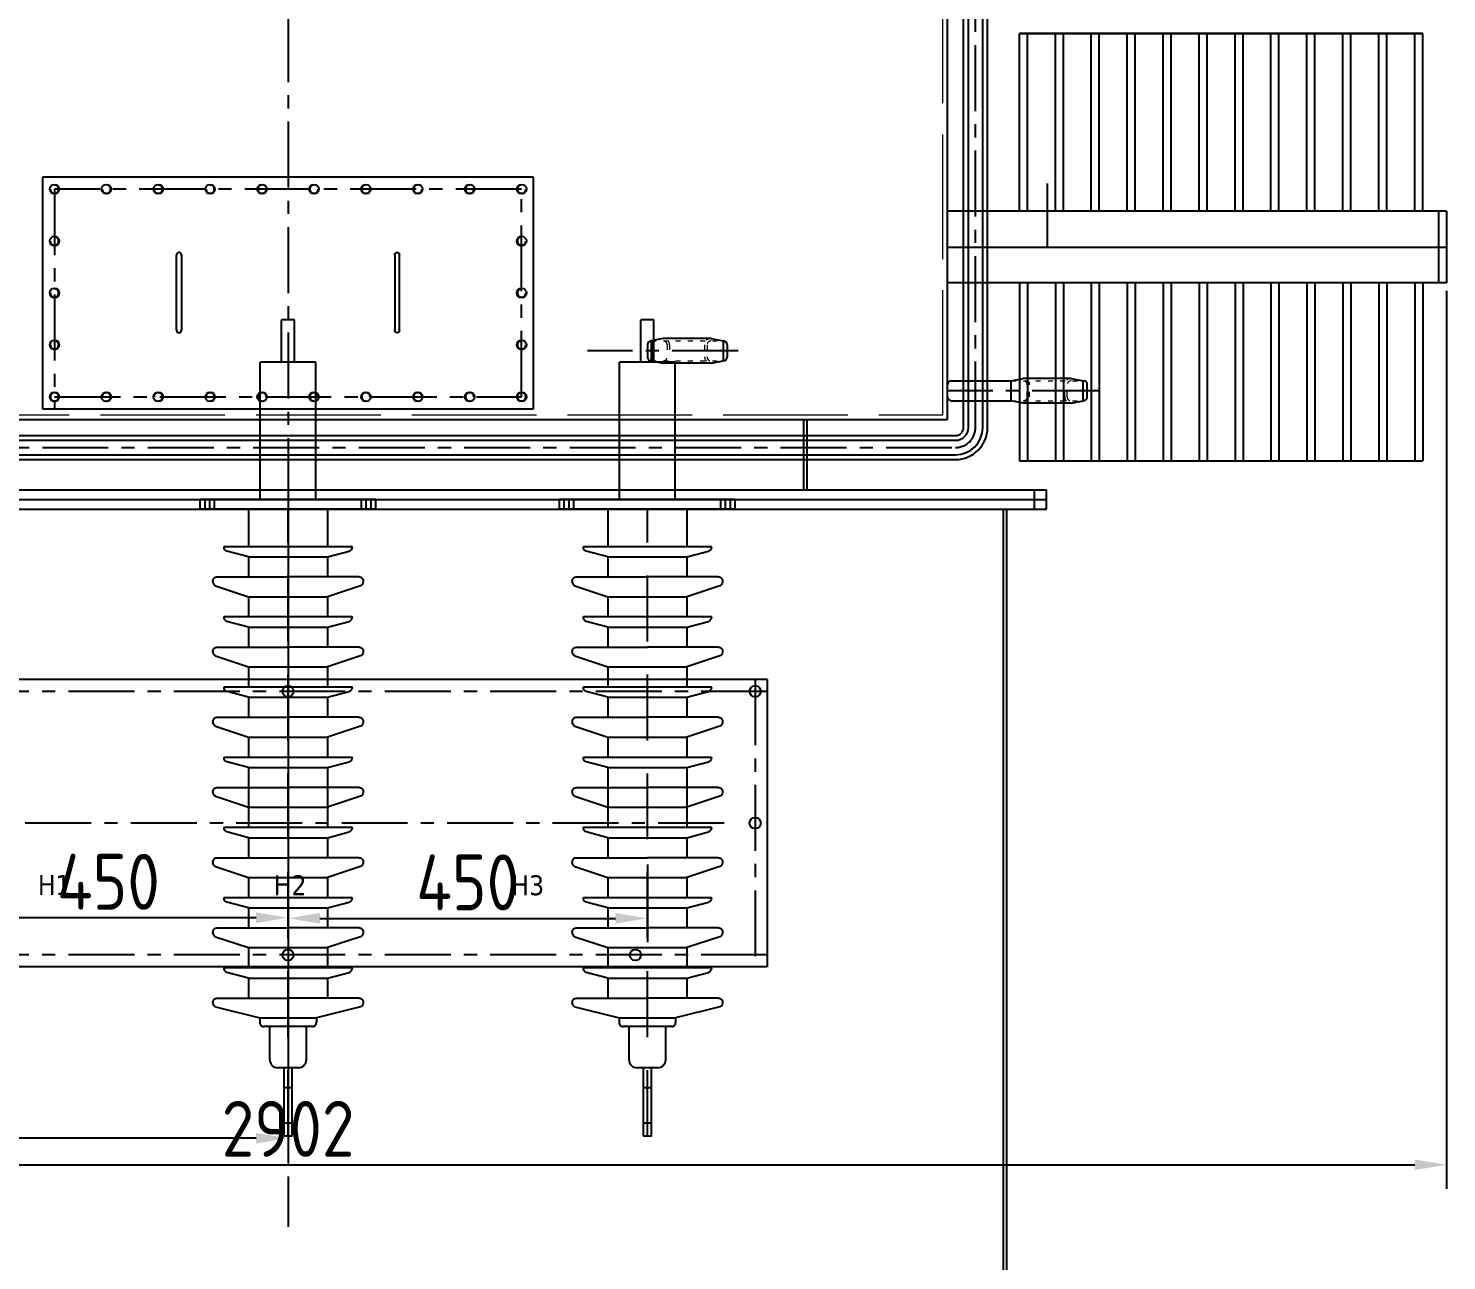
# Model space of a CAD drawing. Header units: millimetres. Extents: x 198976 to 421125, y -418833 to -203687.
# Drawn here: x 201644 to 203420, y -209862 to -208320 of the extents above; entities that cross this region are included whole.
import ezdxf

# ---------------------------------------------------------------- set-up
doc = ezdxf.new("R2010")
doc.units = ezdxf.units.MM
doc.header["$LTSCALE"] = 13
for name, pattern in [('ACAD_ISO02W100', [15, 12, -3]), ('ACAD_ISO03W100', [1.18, 0.47, -0.71]), ('CENTER', [50.8, 31.75, -6.35, 6.35, -6.35]), ('CENTERX2', [101.6, 63.5, -12.7, 12.7, -12.7]), ('HIDDEN', [9.525, 6.35, -3.175])]:
    doc.linetypes.add(name, pattern=pattern)
doc.layers.get('0').update_dxf_attribs({"color": 1, "linetype": 'CENTER'})
for name, color, linetype in [('1', 4, 'Continuous'), ('2细线层', 4, 'Continuous'), ('4', 2, 'HIDDEN')]:
    doc.layers.add(name, color=color, linetype=linetype)
doc.layers.add('标注、文本', color=3, linetype='Continuous', lineweight=25)
doc.styles.get("Standard").update_dxf_attribs({"font": 'gbenor.shx', "bigfont": 'gbcbig.shx'})
doc.styles.add('Tahoma$001', font='tahoma.ttf', dxfattribs={"height": 2.159784})
doc.dimstyles.new('1-15', dxfattribs={"dimscale": 20, "dimtxt": 3.5, "dimasz": 2, "dimexe": 1.5, "dimexo": 0.5, "dimgap": 0.5, "dimtad": 1, "dimtoh": 1, "dimdec": 1, "dimdsep": 46, "dimtxsty": 'Standard', "dimcen": 2.5, "dimclrd": 3, "dimclre": 3, "dimclrt": 3, "dimadec": 0, "dimazin": 2, "dimtfac": 1, "dimtdec": 1, "dimtmove": 0, "dimatfit": 2, "dimfxl": 1, "dimarcsym": 0})

# ---------------------------------------------------------------- blocks, each defined once
blk = doc.blocks.new('12605')
at = {"ltscale": 2}
blk.add_line((185165, -217407.2), (184540, -217407.2), dxfattribs=at)
at = {"layer": '1', "ltscale": 8}
for p, q in [((184570, -217139.7), (185065, -217139.7)), ((185075, -217139.7), (184570, -217139.7)), ((184570, -217362.2), (184570, -217139.7)), ((184570, -217139.7), (185075, -217139.7)), ((184580, -217362.2), (184580, -217139.7)), ((184615, -217362.2), (184615, -217139.7)), ((184625, -217362.2), (184625, -217139.7)), ((184660, -217362.2), (184660, -217139.7)), ((184670, -217362.2), (184670, -217139.7)), ((184705, -217362.2), (184705, -217139.7)), ((184715, -217362.2), (184715, -217139.7)), ((184750, -217362.2), (184750, -217139.7)), ((184760, -217362.2), (184760, -217139.7)), ((184795, -217362.2), (184795, -217139.7)), ((184805, -217362.2), (184805, -217139.7)), ((184840, -217362.2), (184840, -217139.7)), ((184850, -217362.2), (184850, -217139.7)), ((184885, -217362.2), (184885, -217139.7)), ((184895, -217362.2), (184895, -217139.7)), ((184930, -217362.2), (184930, -217139.7)), ((184940, -217362.2), (184940, -217139.7)), ((184975, -217362.2), (184975, -217139.7)), ((184985, -217362.2), (184985, -217139.7)), ((185020, -217362.2), (185020, -217139.7)), ((185030, -217362.2), (185030, -217139.7)), ((185065, -217362.2), (185065, -217139.7)), ((185075, -217362.2), (185075, -217139.7)), ((184540, -217362.2), (185165, -217362.2)), ((184540, -217452.2), (185165, -217452.2)), ((184570, -217452.2), (184570, -217674.7)), ((184580, -217452.2), (184580, -217674.7)), ((184615, -217452.2), (184615, -217674.7)), ((184625, -217452.2), (184625, -217674.7)), ((184660, -217452.2), (184660, -217674.7)), ((184670, -217452.2), (184670, -217674.7)), ((184705, -217452.2), (184705, -217674.7)), ((184715, -217452.2), (184715, -217674.7)), ((184750, -217452.2), (184750, -217674.7)), ((184760, -217452.2), (184760, -217674.7)), ((184795, -217452.2), (184795, -217674.7)), ((184805, -217452.2), (184805, -217674.7)), ((184840, -217452.2), (184840, -217674.7)), ((184850, -217452.2), (184850, -217674.7)), ((184885, -217452.2), (184885, -217674.7)), ((184895, -217452.2), (184895, -217674.7)), ((184930, -217452.2), (184930, -217674.7)), ((184940, -217452.2), (184940, -217674.7)), ((184975, -217452.2), (184975, -217674.7)), ((184985, -217452.2), (184985, -217674.7)), ((185020, -217452.2), (185020, -217674.7)), ((185030, -217452.2), (185030, -217674.7)), ((185065, -217452.2), (185065, -217674.7)), ((185075, -217452.2), (185075, -217674.7)), ((185075, -217674.7), (184570, -217674.7))]:
    blk.add_line(p, q, dxfattribs=at)
at = {"layer": '1', "ltscale": 4}
for p, q in [((184540, -217362.2), (184540, -217452.2)), ((184550, -217362.2), (184550, -217452.2))]:
    blk.add_line(p, q, dxfattribs=at)
blk = doc.blocks.new('*D860')
at = {"layer": 'Defpoints', "color": 0, "transparency": 16777216}
for p in [(201519, -209356.5), (201969, -209356.5), (201519, -209433.2)]:
    blk.add_point(p, dxfattribs=at)
at = {"layer": '标注、文本', "color": 3, "lineweight": -2, "transparency": 16777216}
for p, q in [((201519, -209366.5), (201519, -209463.2)), ((201969, -209366.5), (201969, -209463.2)), ((201929, -209433.2), (201559, -209433.2))]:
    blk.add_line(p, q, dxfattribs=at)
at = {"layer": '标注、文本', "color": 3, "transparency": 16777216}
for points in [[(201559, -209426.5), (201559, -209439.9), (201519, -209433.2)], [(201929, -209426.5), (201929, -209439.9), (201969, -209433.2)]]:
    blk.add_solid(points, dxfattribs=at)
at = {"layer": '标注、文本', "color": 3, "transparency": 16777216, "insert": (201744, -209388.2), "char_height": 70, "attachment_point": 5}
blk.add_mtext('450', dxfattribs=at)
blk = doc.blocks.new('*D862')
at = {"layer": 'Defpoints', "color": 0, "transparency": 16777216}
for p in [(201969, -209356.5), (202419, -209356.5), (202419, -209434)]:
    blk.add_point(p, dxfattribs=at)
at = {"layer": '标注、文本', "color": 3, "lineweight": -2, "transparency": 16777216}
for p, q in [((201969, -209366.5), (201969, -209464)), ((202419, -209366.5), (202419, -209464)), ((202009, -209434), (202379, -209434))]:
    blk.add_line(p, q, dxfattribs=at)
at = {"layer": '标注、文本', "color": 3, "transparency": 16777216}
for points in [[(202009, -209427.3), (202009, -209440.6), (201969, -209434)], [(202379, -209427.3), (202379, -209440.6), (202419, -209434)]]:
    blk.add_solid(points, dxfattribs=at)
at = {"layer": '标注、文本', "color": 3, "transparency": 16777216, "insert": (202194, -209389), "char_height": 70, "attachment_point": 5}
blk.add_mtext('450', dxfattribs=at)
blk = doc.blocks.new('*D868')
at = {"layer": 'Defpoints', "color": 0, "transparency": 16777216}
for p in [(200518, -208638.5), (201969, -208859.5), (200518, -209709.3)]:
    blk.add_point(p, dxfattribs=at)
at = {"layer": '标注、文本', "color": 3, "lineweight": -2, "transparency": 16777216}
for p, q in [((200518, -208648.5), (200518, -209739.3)), ((201969, -208869.5), (201969, -209739.3)), ((201929, -209709.3), (200558, -209709.3))]:
    blk.add_line(p, q, dxfattribs=at)
at = {"layer": '标注、文本', "color": 3, "transparency": 16777216}
for points in [[(200558, -209702.7), (200558, -209716), (200518, -209709.3)], [(201929, -209702.7), (201929, -209716), (201969, -209709.3)]]:
    blk.add_solid(points, dxfattribs=at)
at = {"layer": '标注、文本', "color": 3, "transparency": 16777216, "insert": (201243.5, -209664.3), "char_height": 70, "attachment_point": 5}
blk.add_mtext('1451', dxfattribs=at)
blk = doc.blocks.new('*D869')
at = {"layer": 'Defpoints', "color": 0, "transparency": 16777216}
for p in [(200518, -208638.5), (203420, -208638.5), (203420, -209742.5)]:
    blk.add_point(p, dxfattribs=at)
at = {"layer": '标注、文本', "color": 3, "lineweight": -2, "transparency": 16777216}
for p, q in [((200518, -208648.5), (200518, -209772.5)), ((203420, -208648.5), (203420, -209772.5)), ((200558, -209742.5), (203380, -209742.5))]:
    blk.add_line(p, q, dxfattribs=at)
at = {"layer": '标注、文本', "color": 3, "transparency": 16777216}
for points in [[(200558, -209735.8), (200558, -209749.2), (200518, -209742.5)], [(203380, -209735.8), (203380, -209749.2), (203420, -209742.5)]]:
    blk.add_solid(points, dxfattribs=at)
at = {"layer": '标注、文本', "color": 3, "transparency": 16777216, "insert": (201969, -209697.5), "char_height": 70, "attachment_point": 5}
blk.add_mtext('2902', dxfattribs=at)
blk = doc.blocks.new('*D871')
at = {"layer": 'Defpoints', "color": 0, "transparency": 16777216}
for p in [(200203.3, -207323.5), (201969, -207323.5), (201073, -210211.5)]:
    blk.add_point(p, dxfattribs=at)
at = {"layer": '标注、文本', "color": 3, "lineweight": -2, "transparency": 16777216}
for p, q in [((201959, -207323.5), (200173.3, -207323.5)), ((200203.3, -210171.5), (200203.3, -207363.5)), ((201063, -210211.5), (200173.3, -210211.5))]:
    blk.add_line(p, q, dxfattribs=at)
at = {"layer": '标注、文本', "color": 3, "transparency": 16777216}
for points in [[(200196.6, -207363.5), (200209.9, -207363.5), (200203.3, -207323.5)], [(200196.6, -210171.5), (200209.9, -210171.5), (200203.3, -210211.5)]]:
    blk.add_solid(points, dxfattribs=at)
at = {"layer": '标注、文本', "color": 3, "transparency": 16777216, "insert": (200158.3, -208767.5), "char_height": 70, "attachment_point": 5, "rotation": 90}
blk.add_mtext('2888', dxfattribs=at)
blk = doc.blocks.new('A$C279C5193')
at = {"layer": '2细线层', "ltscale": 5}
for points in [[(3, 6), (97.6, 6)], [(97.6, 0), (3, 0)]]:
    blk.add_lwpolyline(points, dxfattribs=at)
for centre, start, end in [((3, 3), 90, 270), ((97.6, 3), 270, 90)]:
    blk.add_arc(centre, 3.02, start, end, dxfattribs=at)

msp = doc.modelspace()

# ---------------------------------------------------------------- linework, layer by layer
at = {"color": 3}
for centre, start, end in [((201676.49, -208521.06), 180, 90), ((201676.49, -208521.06), 180, 90), ((201676.49, -208521.06), 180, 90), ((201676.49, -208521.06), 180, 90), ((201741.49, -208521.06), 180, 90), ((201806.49, -208521.06), 180, 90), ((201871.49, -208521.06), 180, 90), ((201936.49, -208521.06), 90, 0), ((202001.49, -208521.06), 90, 0), ((202066.49, -208521.06), 90, 0), ((202131.49, -208521.06), 90, 0), ((202196.49, -208521.06), 90, 0), ((202261.49, -208521.06), 90, 0), ((202261.49, -208521.06), 90, 0), ((202261.49, -208521.06), 90, 0), ((201676.49, -208586.06), 180, 90), ((202261.49, -208586.06), 90, 0), ((201676.49, -208651.06), 180, 90), ((202261.49, -208651.06), 90, 0), ((201676.49, -208716.06), 180, 90), ((202261.49, -208716.06), 90, 0), ((201676.49, -208781.06), 180, 90), ((201676.49, -208781.06), 270, 180), ((201676.49, -208781.06), 270, 180), ((201676.49, -208781.06), 270, 180), ((201676.49, -208781.06), 270, 180), ((201676.49, -208781.06), 270, 180), ((201741.49, -208781.06), 270, 180), ((201806.49, -208781.06), 270, 180), ((201871.49, -208781.06), 270, 180), ((201936.49, -208781.06), 0, 270), ((202001.49, -208781.06), 0, 270), ((202066.49, -208781.06), 0, 270), ((202131.49, -208781.06), 0, 270), ((202196.49, -208781.06), 0, 270), ((202261.49, -208781.06), 90, 0), ((202261.49, -208781.06), 0, 270), ((202261.49, -208781.06), 0, 270), ((202261.49, -208781.06), 0, 270), ((202261.49, -208781.06), 0, 270)]:
    msp.add_arc(centre, 5.2, start, end, dxfattribs=at)
at = {"layer": '1', "color": 1, "linetype": 'CENTERX2', "lineweight": -3, "ltscale": 0.1}
for p, q in [((201968.99, -207247.84), (201968.99, -209820.08)), ((202829.99, -208819.53), (202829.99, -207807.53)), ((202261.49, -208521.06), (201676.49, -208521.06)), ((201676.49, -208521.06), (201676.49, -208796.06)), ((202261.49, -208781.06), (202261.49, -208521.06)), ((202919.98, -208594.87), (202919.98, -208514.18)), ((202532.61, -208723.53), (202343.99, -208723.53)), ((201676.49, -208781.06), (202261.49, -208781.06)), ((202983.6, -208773.53), (202794.99, -208773.53)), ((201132.99, -208844.53), (202804.99, -208844.53)), ((202903.99, -208921.53), (202903.99, -208897.53)), ((202553.99, -209134.78), (202553.99, -209494.78)), ((202568.99, -209149.78), (201368.99, -209149.78)), ((202514.99, -209314.78), (201398.43, -209314.78)), ((202568.99, -209479.78), (201368.99, -209479.78))]:
    msp.add_line(p, q, dxfattribs=at)
at = {"layer": '1', "color": 0}
for p, q in [((201976.99, -208684.53), (201960.99, -208684.53)), ((201960.99, -208737.53), (201960.99, -208684.53)), ((201976.99, -208737.53), (201976.99, -208684.53)), ((202426.99, -208684.53), (202410.99, -208684.53)), ((202410.99, -208737.53), (202410.99, -208684.53)), ((202426.99, -208737.53), (202426.99, -208684.53)), ((202003.99, -208737.53), (201933.99, -208737.53)), ((201933.99, -208909.53), (201933.99, -208737.53)), ((202003.99, -208909.53), (202003.99, -208737.53)), ((202453.99, -208737.53), (202383.99, -208737.53)), ((202383.99, -208909.53), (202383.99, -208737.53)), ((202453.99, -208909.53), (202453.99, -208737.53)), ((202078.99, -208909.53), (201858.99, -208909.53)), ((201858.99, -208921.53), (201858.99, -208909.53)), ((202078.99, -208921.53), (202078.99, -208909.53)), ((202528.99, -208909.53), (202308.99, -208909.53)), ((202308.99, -208921.53), (202308.99, -208909.53)), ((202528.99, -208921.53), (202528.99, -208909.53)), ((202078.99, -208921.53), (201858.99, -208921.53)), ((202063.99, -208921.53), (201873.99, -208921.53)), ((201919.49, -208921.53), (201919.49, -208968.4)), ((202018.49, -208921.53), (202018.49, -208968.4)), ((202528.99, -208921.53), (202308.99, -208921.53)), ((202513.99, -208921.53), (202323.99, -208921.53)), ((202369.49, -208921.53), (202369.49, -208968.4)), ((202468.49, -208921.53), (202468.49, -208968.4)), ((201888.8, -208968.4), (202049.18, -208968.4)), ((201888.8, -208969.54), (201888.8, -208968.4)), ((202049.18, -208969.54), (202049.18, -208968.4)), ((202338.8, -208968.4), (202499.18, -208968.4)), ((202338.8, -208969.54), (202338.8, -208968.4)), ((202499.18, -208969.54), (202499.18, -208968.4)), ((201919.49, -208981.52), (201892.47, -208974.33)), ((201919.49, -208981.52), (202018.49, -208981.52)), ((201919.49, -208981.52), (201919.49, -209006.52)), ((202018.49, -208981.52), (202045.5, -208974.33)), ((202018.49, -208981.52), (202018.49, -209006.52)), ((202369.49, -208981.52), (202342.47, -208974.33)), ((202369.49, -208981.52), (202468.49, -208981.52)), ((202369.49, -208981.52), (202369.49, -209006.52)), ((202468.49, -208981.52), (202495.5, -208974.33)), ((202468.49, -208981.52), (202468.49, -209006.52)), ((201874.94, -209011.47), (201874.94, -209012.85)), ((201878.32, -209017.55), (201919.49, -209031.27)), ((201879.89, -209006.52), (201968.99, -209006.52)), ((202058.08, -209006.52), (201968.99, -209006.52)), ((202059.65, -209017.55), (202018.49, -209031.27)), ((202063.04, -209011.47), (202063.04, -209012.85)), ((202324.94, -209011.47), (202324.94, -209012.85)), ((202328.32, -209017.55), (202369.49, -209031.27)), ((202329.89, -209006.52), (202418.99, -209006.52)), ((202508.08, -209006.52), (202418.99, -209006.52)), ((202509.65, -209017.55), (202468.49, -209031.27)), ((202513.04, -209011.47), (202513.04, -209012.85)), ((201919.49, -209031.27), (202018.49, -209031.27)), ((201919.49, -209031.27), (201919.49, -209056.27)), ((202018.49, -209031.27), (202018.49, -209056.27)), ((202369.49, -209031.27), (202468.49, -209031.27)), ((202369.49, -209031.27), (202369.49, -209056.27)), ((202468.49, -209031.27), (202468.49, -209056.27)), ((201888.8, -209056.27), (202049.18, -209056.27)), ((201888.8, -209057.42), (201888.8, -209056.27)), ((202049.18, -209057.42), (202049.18, -209056.27)), ((202338.8, -209056.27), (202499.18, -209056.27)), ((202338.8, -209057.42), (202338.8, -209056.27)), ((202499.18, -209057.42), (202499.18, -209056.27)), ((201919.49, -209069.39), (201892.47, -209062.2)), ((201919.49, -209069.39), (202018.49, -209069.39)), ((201919.49, -209069.39), (201919.49, -209094.4)), ((202018.49, -209069.39), (202045.5, -209062.2)), ((202018.49, -209069.39), (202018.49, -209094.4)), ((202369.49, -209069.39), (202342.47, -209062.2)), ((202369.49, -209069.39), (202468.49, -209069.39)), ((202369.49, -209069.39), (202369.49, -209094.4)), ((202468.49, -209069.39), (202495.5, -209062.2)), ((202468.49, -209069.39), (202468.49, -209094.4)), ((201874.94, -209099.35), (201874.94, -209100.73)), ((201878.32, -209105.42), (201919.49, -209119.15)), ((201879.89, -209094.4), (201968.99, -209094.4)), ((202058.08, -209094.4), (201968.99, -209094.4)), ((202059.65, -209105.43), (202018.49, -209119.15)), ((202063.04, -209099.34), (202063.04, -209100.73)), ((202324.94, -209099.35), (202324.94, -209100.73)), ((202328.32, -209105.42), (202369.49, -209119.15)), ((202329.89, -209094.4), (202418.99, -209094.4)), ((202508.08, -209094.4), (202418.99, -209094.4)), ((202509.65, -209105.43), (202468.49, -209119.15)), ((202513.04, -209099.34), (202513.04, -209100.73)), ((201919.49, -209119.15), (201919.49, -209144.15)), ((201919.49, -209119.15), (202018.49, -209119.15)), ((201919.49, -209119.15), (201919.49, -209144.15)), ((202018.49, -209119.15), (202018.49, -209144.15)), ((202018.49, -209119.15), (202018.49, -209144.15)), ((202369.49, -209119.15), (202369.49, -209144.15)), ((202369.49, -209119.15), (202468.49, -209119.15)), ((202369.49, -209119.15), (202369.49, -209144.15)), ((202468.49, -209119.15), (202468.49, -209144.15)), ((202468.49, -209119.15), (202468.49, -209144.15)), ((201888.8, -209144.15), (202049.18, -209144.15)), ((201888.8, -209145.3), (201888.8, -209144.15)), ((201888.8, -209144.15), (202049.18, -209144.15)), ((201888.8, -209145.3), (201888.8, -209144.15)), ((202049.18, -209145.3), (202049.18, -209144.15)), ((202049.18, -209145.3), (202049.18, -209144.15)), ((202338.8, -209144.15), (202499.18, -209144.15)), ((202338.8, -209145.3), (202338.8, -209144.15)), ((202338.8, -209144.15), (202499.18, -209144.15)), ((202338.8, -209145.3), (202338.8, -209144.15)), ((202499.18, -209145.3), (202499.18, -209144.15)), ((202499.18, -209145.3), (202499.18, -209144.15)), ((201919.49, -209157.27), (201892.47, -209150.08)), ((201919.49, -209157.27), (201892.47, -209150.08)), ((201919.49, -209157.27), (202018.49, -209157.27)), ((201919.49, -209157.27), (201919.49, -209182.27)), ((201919.49, -209157.27), (202018.49, -209157.27)), ((202018.49, -209157.27), (202045.5, -209150.08)), ((202018.49, -209157.27), (202045.5, -209150.08)), ((202018.49, -209157.27), (202018.49, -209182.27)), ((202369.49, -209157.27), (202342.47, -209150.08)), ((202369.49, -209157.27), (202342.47, -209150.08)), ((202369.49, -209157.27), (202468.49, -209157.27)), ((202369.49, -209157.27), (202369.49, -209182.27)), ((202369.49, -209157.27), (202468.49, -209157.27)), ((202468.49, -209157.27), (202495.5, -209150.08)), ((202468.49, -209157.27), (202495.5, -209150.08)), ((202468.49, -209157.27), (202468.49, -209182.27)), ((201874.94, -209187.22), (201874.94, -209188.6)), ((201878.32, -209193.3), (201919.49, -209207.02)), ((201879.89, -209182.27), (201968.99, -209182.27)), ((202058.08, -209182.27), (201968.99, -209182.27)), ((202059.65, -209193.3), (202018.49, -209207.02)), ((202063.04, -209187.22), (202063.04, -209188.61)), ((202324.94, -209187.22), (202324.94, -209188.6)), ((202328.32, -209193.3), (202369.49, -209207.02)), ((202329.89, -209182.27), (202418.99, -209182.27)), ((202508.08, -209182.27), (202418.99, -209182.27)), ((202509.65, -209193.3), (202468.49, -209207.02)), ((202513.04, -209187.22), (202513.04, -209188.61)), ((201919.49, -209207.02), (202018.49, -209207.02)), ((201919.49, -209207.02), (201919.49, -209232.03)), ((202018.49, -209207.02), (202018.49, -209232.03)), ((202369.49, -209207.02), (202468.49, -209207.02)), ((202369.49, -209207.02), (202369.49, -209232.03)), ((202468.49, -209207.02), (202468.49, -209232.03)), ((201888.8, -209232.03), (202049.18, -209232.03)), ((201888.8, -209233.17), (201888.8, -209232.03)), ((202049.18, -209233.17), (202049.18, -209232.03)), ((202338.8, -209232.03), (202499.18, -209232.03)), ((202338.8, -209233.17), (202338.8, -209232.03)), ((202499.18, -209233.17), (202499.18, -209232.03)), ((201919.49, -209245.14), (201892.47, -209237.95)), ((201919.49, -209245.14), (202018.49, -209245.14)), ((201919.49, -209245.14), (201919.49, -209270.15)), ((202018.49, -209245.14), (202045.5, -209237.95)), ((202018.49, -209245.14), (202018.49, -209270.15)), ((202369.49, -209245.14), (202342.47, -209237.95)), ((202369.49, -209245.14), (202468.49, -209245.14)), ((202369.49, -209245.14), (202369.49, -209270.15)), ((202468.49, -209245.14), (202495.5, -209237.95)), ((202468.49, -209245.14), (202468.49, -209270.15)), ((201879.89, -209270.15), (201968.99, -209270.15)), ((202058.08, -209270.15), (201968.99, -209270.15)), ((202329.89, -209270.15), (202418.99, -209270.15)), ((202508.08, -209270.15), (202418.99, -209270.15)), ((201874.94, -209275.1), (201874.94, -209276.48)), ((201878.32, -209281.18), (201919.49, -209294.9)), ((201919.49, -209271.53), (201919.49, -209314.44)), ((202018.49, -209271.53), (202018.49, -209314.44)), ((202059.65, -209281.18), (202018.49, -209294.9)), ((202063.04, -209275.1), (202063.04, -209276.48)), ((202324.94, -209275.1), (202324.94, -209276.48)), ((202328.32, -209281.18), (202369.49, -209294.9)), ((202369.49, -209271.53), (202369.49, -209314.44)), ((202468.49, -209271.53), (202468.49, -209314.44)), ((202509.65, -209281.18), (202468.49, -209294.9)), ((202513.04, -209275.1), (202513.04, -209276.48)), ((201919.49, -209294.9), (201919.49, -209319.9)), ((201919.49, -209294.9), (202018.49, -209294.9)), ((201919.49, -209294.9), (201919.49, -209319.9)), ((202018.49, -209294.9), (202018.49, -209319.9)), ((202018.49, -209294.9), (202018.49, -209319.9)), ((202369.49, -209294.9), (202369.49, -209319.9)), ((202369.49, -209294.9), (202468.49, -209294.9)), ((202369.49, -209294.9), (202369.49, -209319.9)), ((202468.49, -209294.9), (202468.49, -209319.9)), ((202468.49, -209294.9), (202468.49, -209319.9)), ((201888.8, -209319.9), (202049.18, -209319.9)), ((201888.8, -209321.05), (201888.8, -209319.9)), ((201888.8, -209319.9), (202049.18, -209319.9)), ((201888.8, -209321.05), (201888.8, -209319.9)), ((202049.18, -209321.05), (202049.18, -209319.9)), ((202049.18, -209321.05), (202049.18, -209319.9)), ((202338.8, -209319.9), (202499.18, -209319.9)), ((202338.8, -209321.05), (202338.8, -209319.9)), ((202338.8, -209319.9), (202499.18, -209319.9)), ((202338.8, -209321.05), (202338.8, -209319.9)), ((202499.18, -209321.05), (202499.18, -209319.9)), ((202499.18, -209321.05), (202499.18, -209319.9)), ((201919.49, -209333.02), (201892.47, -209325.83)), ((201919.49, -209333.02), (201892.47, -209325.83)), ((201919.49, -209333.02), (202018.49, -209333.02)), ((201919.49, -209333.02), (201919.49, -209358.02)), ((201919.49, -209333.02), (202018.49, -209333.02)), ((202018.49, -209333.02), (202045.5, -209325.83)), ((202018.49, -209333.02), (202045.5, -209325.83)), ((202018.49, -209333.02), (202018.49, -209358.02)), ((202369.49, -209333.02), (202342.47, -209325.83)), ((202369.49, -209333.02), (202342.47, -209325.83)), ((202369.49, -209333.02), (202468.49, -209333.02)), ((202369.49, -209333.02), (202369.49, -209358.02)), ((202369.49, -209333.02), (202468.49, -209333.02)), ((202468.49, -209333.02), (202495.5, -209325.83)), ((202468.49, -209333.02), (202495.5, -209325.83)), ((202468.49, -209333.02), (202468.49, -209358.02)), ((201879.89, -209358.02), (201968.99, -209358.02)), ((202058.08, -209358.02), (201968.99, -209358.02)), ((202329.89, -209358.02), (202418.99, -209358.02)), ((202508.08, -209358.02), (202418.99, -209358.02)), ((201874.94, -209362.97), (201874.94, -209364.36)), ((201878.32, -209369.05), (201919.49, -209382.77)), ((202059.65, -209369.05), (202018.49, -209382.77)), ((202063.04, -209362.97), (202063.04, -209364.36)), ((202324.94, -209362.97), (202324.94, -209364.36)), ((202328.32, -209369.05), (202369.49, -209382.77)), ((202509.65, -209369.05), (202468.49, -209382.77)), ((202513.04, -209362.97), (202513.04, -209364.36)), ((201919.49, -209382.77), (202018.49, -209382.77)), ((201919.49, -209382.77), (201919.49, -209407.78)), ((202018.49, -209382.77), (202018.49, -209407.78)), ((202369.49, -209382.77), (202468.49, -209382.77)), ((202369.49, -209382.77), (202369.49, -209407.78)), ((202468.49, -209382.77), (202468.49, -209407.78)), ((201888.8, -209407.78), (202049.18, -209407.78)), ((201888.8, -209408.92), (201888.8, -209407.78)), ((202049.18, -209408.92), (202049.18, -209407.78)), ((202338.8, -209407.78), (202499.18, -209407.78)), ((202338.8, -209408.92), (202338.8, -209407.78)), ((202499.18, -209408.92), (202499.18, -209407.78)), ((201919.49, -209420.9), (201892.47, -209413.71)), ((201919.49, -209420.9), (202018.49, -209420.9)), ((201919.49, -209420.9), (201919.49, -209445.9)), ((202018.49, -209420.9), (202045.5, -209413.71)), ((202018.49, -209420.9), (202018.49, -209445.9)), ((202369.49, -209420.9), (202342.47, -209413.71)), ((202369.49, -209420.9), (202468.49, -209420.9)), ((202369.49, -209420.9), (202369.49, -209445.9)), ((202468.49, -209420.9), (202495.5, -209413.71)), ((202468.49, -209420.9), (202468.49, -209445.9)), ((201879.89, -209445.9), (201968.99, -209445.9)), ((202058.08, -209445.9), (201968.99, -209445.9)), ((202329.89, -209445.9), (202418.99, -209445.9)), ((202508.08, -209445.9), (202418.99, -209445.9)), ((201874.94, -209450.85), (201874.94, -209452.23)), ((201878.32, -209456.93), (201919.49, -209470.65)), ((202059.65, -209456.93), (202018.49, -209470.65)), ((202063.04, -209450.85), (202063.04, -209452.23)), ((202324.94, -209450.85), (202324.94, -209452.23)), ((202328.32, -209456.93), (202369.49, -209470.65)), ((202509.65, -209456.93), (202468.49, -209470.65)), ((202513.04, -209450.85), (202513.04, -209452.23)), ((201919.49, -209470.65), (202018.49, -209470.65)), ((201919.49, -209470.65), (201919.49, -209495.65)), ((202018.49, -209470.65), (202018.49, -209495.65)), ((202369.49, -209470.65), (202468.49, -209470.65)), ((202369.49, -209470.65), (202369.49, -209495.65)), ((202468.49, -209470.65), (202468.49, -209495.65)), ((201888.8, -209495.65), (202049.18, -209495.65)), ((201888.8, -209496.8), (201888.8, -209495.65)), ((201919.49, -209508.77), (201892.47, -209501.58)), ((202018.49, -209508.77), (202045.5, -209501.58)), ((202049.18, -209496.8), (202049.18, -209495.65)), ((202338.8, -209495.65), (202499.18, -209495.65)), ((202338.8, -209496.8), (202338.8, -209495.65)), ((202369.49, -209508.77), (202342.47, -209501.58)), ((202468.49, -209508.77), (202495.5, -209501.58)), ((202499.18, -209496.8), (202499.18, -209495.65)), ((201919.49, -209508.77), (202018.49, -209508.77)), ((201919.49, -209508.77), (201919.49, -209533.78)), ((202018.49, -209508.77), (202018.49, -209533.78)), ((202369.49, -209508.77), (202468.49, -209508.77)), ((202369.49, -209508.77), (202369.49, -209533.78)), ((202468.49, -209508.77), (202468.49, -209533.78)), ((201879.89, -209533.78), (201968.99, -209533.78)), ((202058.08, -209533.78), (201968.99, -209533.78)), ((202329.89, -209533.78), (202418.99, -209533.78)), ((202508.08, -209533.78), (202418.99, -209533.78)), ((201874.94, -209538.73), (201874.94, -209540.11)), ((201878.32, -209544.8), (201933.54, -209558.52)), ((202059.65, -209544.8), (202004.43, -209558.53)), ((202063.04, -209538.72), (202063.04, -209540.11)), ((202324.94, -209538.73), (202324.94, -209540.11)), ((202328.32, -209544.8), (202383.54, -209558.52)), ((202509.65, -209544.8), (202454.43, -209558.53)), ((202513.04, -209538.72), (202513.04, -209540.11)), ((201933.54, -209558.52), (201933.54, -209564.53)), ((201933.54, -209558.53), (202004.43, -209558.53)), ((201999.43, -209569.53), (201938.54, -209569.53)), ((201946.06, -209611.03), (201946.06, -209569.53)), ((201991.92, -209611.03), (201991.92, -209569.53)), ((202004.43, -209558.53), (202004.43, -209564.53)), ((202383.54, -209558.52), (202383.54, -209564.53)), ((202383.54, -209558.53), (202454.43, -209558.53)), ((202449.43, -209569.53), (202388.54, -209569.53)), ((202396.06, -209611.03), (202396.06, -209569.53)), ((202441.92, -209611.03), (202441.92, -209569.53)), ((202454.43, -209558.53), (202454.43, -209564.53)), ((201981.92, -209621.03), (201956.06, -209621.03)), ((201963.99, -209706.53), (201963.99, -209621.03)), ((201973.99, -209706.53), (201973.99, -209621.03)), ((202431.92, -209621.03), (202406.06, -209621.03)), ((202413.99, -209706.53), (202413.99, -209621.03)), ((202423.99, -209706.53), (202423.99, -209621.03)), ((201973.99, -209706.53), (201963.99, -209706.53)), ((202423.99, -209706.53), (202413.99, -209706.53))]:
    msp.add_line(p, q, dxfattribs=at)
at = {"layer": '1', "color": 1, "linetype": 'CENTERX2', "lineweight": -3, "ltscale": 0.1}
msp.add_arc((202804.99, -208819.53), 25, 270, 0, dxfattribs=at)
at = {"layer": '1', "color": 0}
for centre, radius, start, end in [((201938.54, -209564.53), 5, 179.99613, 269.99613), ((201999.43, -209564.53), 5, 269.99613, 0), ((202388.54, -209564.53), 5, 179.99613, 269.99613), ((202449.43, -209564.53), 5, 269.99613, 0), ((201956.06, -209611.03), 10, 179.99613, 270), ((201981.92, -209611.03), 10, 270, 359.99613), ((202406.06, -209611.03), 10, 179.99613, 270), ((202431.92, -209611.03), 10, 270, 359.99613)]:
    msp.add_arc(centre, radius, start, end, dxfattribs=at)
at = {"layer": '1', "color": 0, "extrusion": (0, 0, -1)}
for centre, major_axis, start_param, end_param in [((201893.75, -208969.54), (-3.5, -3.5), -0.5252979, 0.7853981), ((202044.23, -208969.54), (3.5, -3.5), 5.497787, 6.808483), ((202343.75, -208969.54), (-3.5, -3.5), -0.5252979, 0.7853981), ((202494.23, -208969.54), (3.5, -3.5), 5.497787, 6.808483), ((201879.89, -209011.47), (-3.5, -3.5), 0.7853981, 2.3561944), ((201879.89, -209012.85), (3.5, -3.5), 1.1071486, 2.3561944), ((202058.08, -209011.47), (-3.5, -3.5), 2.3561942, 3.9269907), ((202058.08, -209012.85), (-3.5, -3.5), 3.9269907, 5.1760363), ((202329.89, -209011.47), (-3.5, -3.5), 0.7853981, 2.3561944), ((202329.89, -209012.85), (3.5, -3.5), 1.1071486, 2.3561944), ((202508.08, -209011.47), (-3.5, -3.5), 2.3561942, 3.9269907), ((202508.08, -209012.85), (-3.5, -3.5), 3.9269907, 5.1760363), ((201893.75, -209057.42), (-3.5, -3.5), -0.5252979, 0.7853981), ((202044.23, -209057.42), (3.5, -3.5), 5.497787, 6.808483), ((202343.75, -209057.42), (-3.5, -3.5), -0.5252979, 0.7853981), ((202494.23, -209057.42), (3.5, -3.5), 5.497787, 6.808483), ((201879.89, -209099.35), (-3.5, -3.5), 0.7853981, 2.3561944), ((201879.89, -209100.73), (3.5, -3.5), 1.1071486, 2.3561944), ((202058.08, -209099.34), (-3.5, -3.5), 2.3561942, 3.9269907), ((202058.08, -209100.73), (-3.5, -3.5), 3.9269907, 5.1760363), ((202329.89, -209099.35), (-3.5, -3.5), 0.7853981, 2.3561944), ((202329.89, -209100.73), (3.5, -3.5), 1.1071486, 2.3561944), ((202508.08, -209099.34), (-3.5, -3.5), 2.3561942, 3.9269907), ((202508.08, -209100.73), (-3.5, -3.5), 3.9269907, 5.1760363), ((201893.75, -209145.3), (-3.5, -3.5), -0.5252979, 0.7853981), ((201893.75, -209145.3), (-3.5, -3.5), -0.5252979, 0.7853981), ((202044.23, -209145.3), (3.5, -3.5), 5.497787, 6.808483), ((202044.23, -209145.3), (3.5, -3.5), 5.497787, 6.808483), ((202343.75, -209145.3), (-3.5, -3.5), -0.5252979, 0.7853981), ((202343.75, -209145.3), (-3.5, -3.5), -0.5252979, 0.7853981), ((202494.23, -209145.3), (3.5, -3.5), 5.497787, 6.808483), ((202494.23, -209145.3), (3.5, -3.5), 5.497787, 6.808483), ((201879.89, -209187.22), (-3.5, -3.5), 0.7853981, 2.3561944), ((201879.89, -209188.6), (3.5, -3.5), 1.1071486, 2.3561944), ((202058.08, -209187.22), (-3.5, -3.5), 2.3561942, 3.9269907), ((202058.08, -209188.61), (-3.5, -3.5), 3.9269907, 5.1760363), ((202329.89, -209187.22), (-3.5, -3.5), 0.7853981, 2.3561944), ((202329.89, -209188.6), (3.5, -3.5), 1.1071486, 2.3561944), ((202508.08, -209187.22), (-3.5, -3.5), 2.3561942, 3.9269907), ((202508.08, -209188.61), (-3.5, -3.5), 3.9269907, 5.1760363), ((201893.75, -209233.17), (-3.5, -3.5), -0.5252979, 0.7853981), ((202044.23, -209233.17), (3.5, -3.5), 5.497787, 6.808483), ((202343.75, -209233.17), (-3.5, -3.5), -0.5252979, 0.7853981), ((202494.23, -209233.17), (3.5, -3.5), 5.497787, 6.808483), ((201879.89, -209275.1), (-3.5, -3.5), 0.7853981, 2.3561944), ((202058.08, -209275.1), (-3.5, -3.5), 2.3561942, 3.9269907), ((202329.89, -209275.1), (-3.5, -3.5), 0.7853981, 2.3561944), ((202508.08, -209275.1), (-3.5, -3.5), 2.3561942, 3.9269907), ((201879.89, -209276.48), (3.5, -3.5), 1.1071486, 2.3561944), ((202058.08, -209276.48), (-3.5, -3.5), 3.9269907, 5.1760363), ((202329.89, -209276.48), (3.5, -3.5), 1.1071486, 2.3561944), ((202508.08, -209276.48), (-3.5, -3.5), 3.9269907, 5.1760363), ((201893.75, -209321.05), (-3.5, -3.5), -0.5252979, 0.7853981), ((201893.75, -209321.05), (-3.5, -3.5), -0.5252979, 0.7853981), ((202044.23, -209321.05), (3.5, -3.5), 5.497787, 6.808483), ((202044.23, -209321.05), (3.5, -3.5), 5.497787, 6.808483), ((202343.75, -209321.05), (-3.5, -3.5), -0.5252979, 0.7853981), ((202343.75, -209321.05), (-3.5, -3.5), -0.5252979, 0.7853981), ((202494.23, -209321.05), (3.5, -3.5), 5.497787, 6.808483), ((202494.23, -209321.05), (3.5, -3.5), 5.497787, 6.808483), ((201879.89, -209362.97), (-3.5, -3.5), 0.7853981, 2.3561944), ((202058.08, -209362.97), (-3.5, -3.5), 2.3561942, 3.9269907), ((202329.89, -209362.97), (-3.5, -3.5), 0.7853981, 2.3561944), ((202508.08, -209362.97), (-3.5, -3.5), 2.3561942, 3.9269907), ((201879.89, -209364.36), (3.5, -3.5), 1.1071486, 2.3561944), ((202058.08, -209364.36), (-3.5, -3.5), 3.9269907, 5.1760363), ((202329.89, -209364.36), (3.5, -3.5), 1.1071486, 2.3561944), ((202508.08, -209364.36), (-3.5, -3.5), 3.9269907, 5.1760363), ((201893.75, -209408.92), (-3.5, -3.5), -0.5252979, 0.7853981), ((202044.23, -209408.92), (3.5, -3.5), 5.497787, 6.808483), ((202343.75, -209408.92), (-3.5, -3.5), -0.5252979, 0.7853981), ((202494.23, -209408.92), (3.5, -3.5), 5.497787, 6.808483), ((201879.89, -209450.85), (-3.5, -3.5), 0.7853981, 2.3561944), ((202058.08, -209450.85), (-3.5, -3.5), 2.3561942, 3.9269907), ((202329.89, -209450.85), (-3.5, -3.5), 0.7853981, 2.3561944), ((202508.08, -209450.85), (-3.5, -3.5), 2.3561942, 3.9269907), ((201879.89, -209452.23), (3.5, -3.5), 1.1071486, 2.3561944), ((202058.08, -209452.23), (-3.5, -3.5), 3.9269907, 5.1760363), ((202329.89, -209452.23), (3.5, -3.5), 1.1071486, 2.3561944), ((202508.08, -209452.23), (-3.5, -3.5), 3.9269907, 5.1760363), ((201893.75, -209496.8), (-3.5, -3.5), -0.5252979, 0.7853981), ((202044.23, -209496.8), (3.5, -3.5), 5.497787, 6.808483), ((202343.75, -209496.8), (-3.5, -3.5), -0.5252979, 0.7853981), ((202494.23, -209496.8), (3.5, -3.5), 5.497787, 6.808483), ((201879.89, -209538.73), (-3.5, -3.5), 0.7853981, 2.3561944), ((202058.08, -209538.72), (-3.5, -3.5), 2.3561942, 3.9269907), ((202329.89, -209538.73), (-3.5, -3.5), 0.7853981, 2.3561944), ((202508.08, -209538.72), (-3.5, -3.5), 2.3561942, 3.9269907), ((201879.89, -209540.11), (3.5, -3.5), 1.1071486, 2.3561944), ((202058.08, -209540.11), (-3.5, -3.5), 3.9269907, 5.1760363), ((202329.89, -209540.11), (3.5, -3.5), 1.1071486, 2.3561944), ((202508.08, -209540.11), (-3.5, -3.5), 3.9269907, 5.1760363)]:
    msp.add_ellipse(centre, major_axis=major_axis, ratio=1, start_param=start_param, end_param=end_param, dxfattribs=at)
at = {"layer": '2细线层', "ltscale": 5}
for p, q in [((202276.49, -208506.06), (201661.49, -208506.06)), ((201661.49, -208506.06), (201661.49, -208796.06)), ((202276.49, -208796.06), (202276.49, -208506.06)), ((201661.49, -208796.06), (202276.49, -208796.06))]:
    msp.add_line(p, q, dxfattribs=at)
for centre in [(201676.49, -208521.06), (201676.49, -208521.06), (201676.49, -208521.06), (201676.49, -208521.06), (201741.49, -208521.06), (201806.49, -208521.06), (201871.49, -208521.06), (201936.49, -208521.06), (202001.49, -208521.06), (202066.49, -208521.06), (202131.49, -208521.06), (202196.49, -208521.06), (202261.49, -208521.06), (202261.49, -208521.06), (202261.49, -208521.06), (201676.49, -208586.06), (202261.49, -208586.06), (201676.49, -208651.06), (202261.49, -208651.06), (201676.49, -208716.06), (202261.49, -208716.06), (201676.49, -208781.06), (201676.49, -208781.06), (201676.49, -208781.06), (201676.49, -208781.06), (201676.49, -208781.06), (201676.49, -208781.06), (201741.49, -208781.06), (201806.49, -208781.06), (201871.49, -208781.06), (201936.49, -208781.06), (202001.49, -208781.06), (202066.49, -208781.06), (202131.49, -208781.06), (202196.49, -208781.06), (202261.49, -208781.06), (202261.49, -208781.06), (202261.49, -208781.06), (202261.49, -208781.06), (202261.49, -208781.06)]:
    msp.add_circle(centre, 6, dxfattribs=at)
at = {"layer": '4', "color": 1}
for p, q in [((201864.99, -208921.53), (201864.99, -208909.53)), ((201870.99, -208921.53), (201870.99, -208909.53)), ((201876.99, -208921.53), (201876.99, -208909.53)), ((202060.99, -208921.53), (202060.99, -208909.53)), ((202066.99, -208921.53), (202066.99, -208909.53)), ((202072.99, -208921.53), (202072.99, -208909.53)), ((202314.99, -208921.53), (202314.99, -208909.53)), ((202320.99, -208921.53), (202320.99, -208909.53)), ((202326.99, -208921.53), (202326.99, -208909.53)), ((202510.99, -208921.53), (202510.99, -208909.53)), ((202516.99, -208921.53), (202516.99, -208909.53)), ((202522.99, -208921.53), (202522.99, -208909.53)), ((201968.99, -209706.53), (201968.99, -208921.53)), ((202418.99, -209706.53), (202418.99, -208921.53)), ((201973.99, -209646.03), (201963.99, -209646.03)), ((202423.99, -209646.03), (202413.99, -209646.03)), ((201973.99, -209690.53), (201963.99, -209690.53)), ((202423.99, -209690.53), (202413.99, -209690.53))]:
    msp.add_line(p, q, dxfattribs=at)
at = {"layer": '标注、文本'}
for p, q in [((202814.99, -208819.53), (202814.99, -207807.53)), ((202820.99, -208819.53), (202820.99, -207807.53)), ((202838.99, -208819.53), (202838.99, -207807.53)), ((202844.99, -208819.53), (202844.99, -207807.53)), ((202794.99, -208809.53), (202794.99, -207817.53)), ((202418.99, -208716.03), (202418.99, -208731.03)), ((202438.74, -208708.03), (202423.74, -208711.03)), ((202423.74, -208711.03), (202423.74, -208736.03)), ((202424.24, -208711.03), (202424.24, -208736.03)), ((202498.74, -208708.03), (202438.74, -208708.03)), ((202498.74, -208708.03), (202513.74, -208711.03)), ((202513.74, -208711.03), (202513.74, -208736.03)), ((202518.98, -208716.03), (202518.98, -208731.03)), ((202423.74, -208736.03), (202438.74, -208739.03)), ((202498.74, -208739.03), (202513.74, -208736.03)), ((202498.74, -208739.03), (202438.74, -208739.03)), ((202794.99, -208781.03), (202794.99, -208766.03)), ((202799.99, -208761.03), (202874.73, -208761.03)), ((202874.73, -208761.03), (202889.73, -208758.03)), ((202874.73, -208786.03), (202874.73, -208761.03)), ((202949.73, -208758.03), (202889.73, -208758.03)), ((202949.73, -208758.03), (202964.73, -208761.03)), ((202964.73, -208786.03), (202964.73, -208761.03)), ((202969.97, -208781.03), (202969.97, -208766.03)), ((202799.99, -208786.03), (202874.73, -208786.03)), ((202889.73, -208789.03), (202874.73, -208786.03)), ((202949.73, -208789.03), (202889.73, -208789.03)), ((202949.73, -208789.03), (202964.73, -208786.03)), ((201142.99, -208809.53), (202794.99, -208809.53)), ((202614.99, -208897.53), (202614.99, -208809.53)), ((202618.99, -208897.53), (202618.99, -208809.53)), ((201132.99, -208829.53), (202804.99, -208829.53)), ((201132.99, -208835.53), (202804.99, -208835.53)), ((201132.99, -208853.53), (202804.99, -208853.53)), ((201132.99, -208859.53), (202804.99, -208859.53)), ((201018.99, -208897.53), (202918.99, -208897.53)), ((202918.99, -208921.53), (202918.99, -208897.53)), ((201018.99, -208909.53), (202918.99, -208909.53)), ((201018.99, -208921.53), (202918.99, -208921.53)), ((202864.99, -210211.53), (202864.99, -208921.53)), ((202868.99, -210211.53), (202868.99, -208921.53)), ((202568.99, -209134.78), (201368.99, -209134.78)), ((202568.99, -209134.78), (202568.99, -209494.78)), ((202568.99, -209494.78), (201368.99, -209494.78))]:
    msp.add_line(p, q, dxfattribs=at)
at = {"layer": '标注、文本', "color": 2, "linetype": 'ACAD_ISO02W100', "lineweight": 13}
for p, q in [((202788.99, -208803.53), (202788.99, -207823.53)), ((201148.99, -208803.53), (202788.99, -208803.53))]:
    msp.add_line(p, q, dxfattribs=at)
at = {"layer": '标注、文本', "color": 2, "linetype": 'ACAD_ISO03W100', "lineweight": 18}
for p, q in [((202423.74, -208711.03), (202513.98, -208711.03)), ((202443.74, -208716.03), (202443.74, -208731.03)), ((202446.74, -208716.03), (202446.74, -208731.03)), ((202490.74, -208716.03), (202490.74, -208731.03)), ((202493.74, -208716.03), (202493.74, -208731.03)), ((202423.74, -208736.03), (202513.98, -208736.03)), ((202874.73, -208761.03), (202964.97, -208761.03)), ((202894.73, -208781.03), (202894.73, -208766.03)), ((202897.73, -208781.03), (202897.73, -208766.03)), ((202941.73, -208781.03), (202941.73, -208766.03)), ((202944.73, -208781.03), (202944.73, -208766.03)), ((202874.73, -208786.03), (202964.97, -208786.03))]:
    msp.add_line(p, q, dxfattribs=at)
at = {"layer": '标注、文本'}
for centre in [(201968.99, -209149.78), (202553.99, -209149.78), (202553.99, -209314.78), (201968.99, -209479.78), (202403.99, -209479.78)]:
    msp.add_circle(centre, 7, dxfattribs=at)
for centre, radius, start, end in [((202423.99, -208716.03), 5, 90, 180), ((202513.98, -208716.03), 5, 0, 90), ((202423.99, -208731.03), 5, 180, 270), ((202513.98, -208731.03), 5, 270, 0), ((202799.99, -208766.03), 5, 90, 180), ((202964.97, -208766.03), 5, 0, 90), ((202799.99, -208781.03), 5, 180, 270), ((202964.97, -208781.03), 5, 270, 0), ((202804.99, -208819.53), 40, 270, 0), ((202804.99, -208819.53), 34, 270, 0), ((202804.99, -208819.53), 16, 270, 0), ((202804.99, -208819.53), 10, 270, 0)]:
    msp.add_arc(centre, radius, start, end, dxfattribs=at)
at = {"layer": '标注、文本', "color": 2, "linetype": 'ACAD_ISO03W100', "lineweight": 18}
for centre, radius, start, end in [((202438.74, -208716.03), 8, 0, 90), ((202438.74, -208716.03), 5, 0, 90), ((202498.74, -208716.03), 8, 90, 180), ((202498.74, -208716.03), 5, 90, 180), ((202438.74, -208731.03), 5, 270, 0), ((202438.74, -208731.03), 8, 270, 0), ((202498.74, -208731.03), 8, 180, 270), ((202498.74, -208731.03), 5, 180, 270), ((202889.73, -208766.03), 8, 0, 90), ((202889.73, -208766.03), 5, 0, 90), ((202949.73, -208766.03), 8, 90, 180), ((202949.73, -208766.03), 5, 90, 180), ((202889.73, -208781.03), 5, 270, 0), ((202889.73, -208781.03), 8, 270, 0), ((202949.73, -208781.03), 8, 180, 270), ((202949.73, -208781.03), 5, 180, 270)]:
    msp.add_arc(centre, radius, start, end, dxfattribs=at)

# ---------------------------------------------------------------- block references
at = {"layer": '标注、文本', "xscale": -1}
msp.add_blockref('12605', (387959.98, 8813.69), dxfattribs=at)
at = {"layer": '标注、文本', "rotation": 90.00000000000001}
msp.add_blockref('A$C279C5193', (201835.45, -208700.81), dxfattribs=at)
at = {"layer": '标注、文本', "xscale": -1, "rotation": 270}
msp.add_blockref('A$C279C5193', (202102.52, -208700.81), dxfattribs=at)

# ---------------------------------------------------------------- texts
at = {"layer": '标注、文本', "style": 'Tahoma$001'}
for s, p in [('H1', (201655.67, -209404.72)), ('H2', (201951.11, -209404.96)), ('H3', (202248.74, -209405.03))]:
    msp.add_text(s, height=25, dxfattribs=at).set_placement(p)

# ---------------------------------------------------------------- dimensions: what is measured, and where the dimension line sits
at = {"layer": '标注、文本'}
dim = msp.add_linear_dim(base=(200203.26, -207323.53), p1=(201072.99, -210211.53), p2=(201968.99, -207323.53), angle=90, dimstyle='1-15', dxfattribs=at)
dim.commit()
dim.dimension.update_dxf_attribs({"geometry": '*D871', "text_midpoint": (200158.26, -208767.53)})
for base, p1, p2, picture, middle in [((200518, -209709.34), (201968.99, -208859.53), (200518, -208638.53), '*D868', (201243.49, -209664.34)), ((203419.97, -209742.49), (200518, -208638.53), (203419.97, -208638.53), '*D869', (201968.99, -209697.49)), ((201518.99, -209433.19), (201968.99, -209356.53), (201518.99, -209356.53), '*D860', (201743.99, -209388.19)), ((202418.99, -209433.96), (201968.99, -209356.53), (202418.99, -209356.53), '*D862', (202193.99, -209388.96))]:
    dim = msp.add_linear_dim(base=base, p1=p1, p2=p2, dimstyle='1-15', dxfattribs=at)
    dim.commit()
    dim.dimension.update_dxf_attribs({"geometry": picture, "text_midpoint": middle})

doc.saveas('drawing.dxf')
